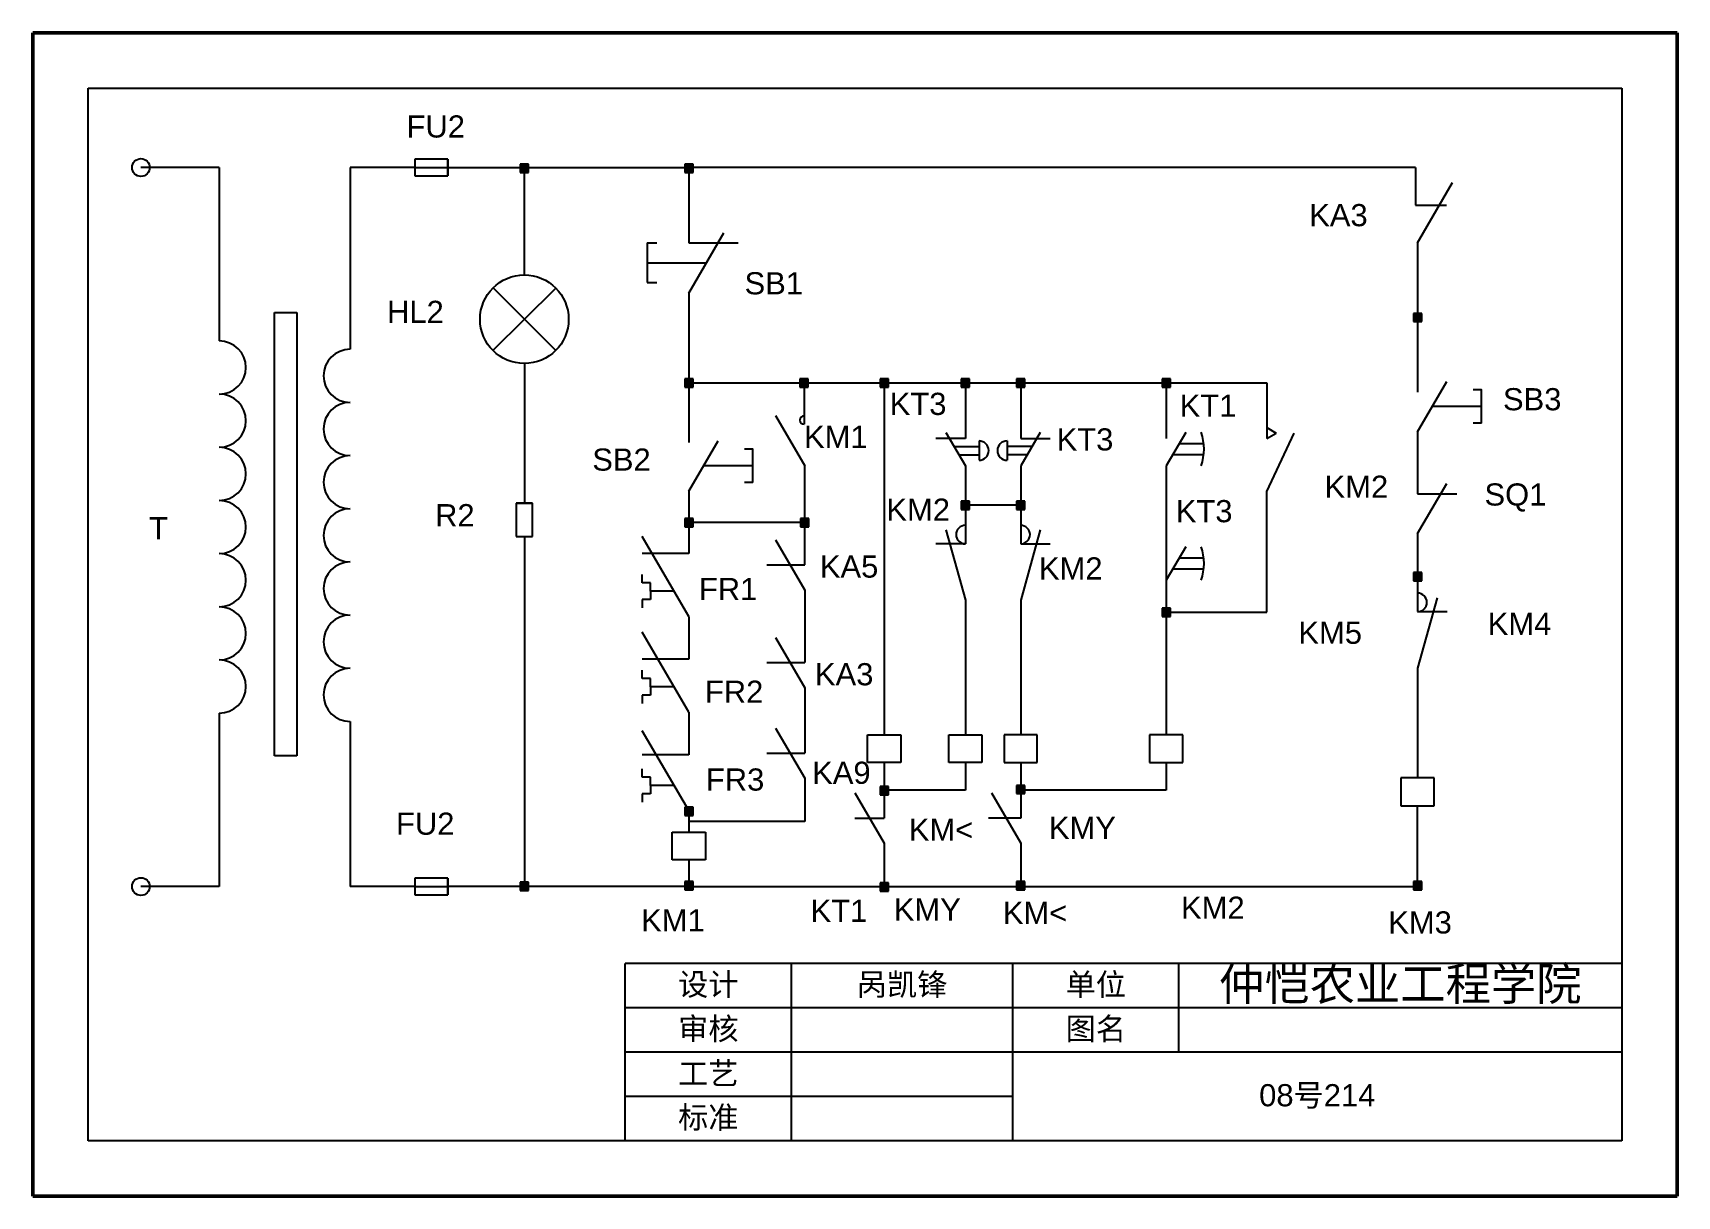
# Model space of a CAD drawing. Header units: millimetres. Extents: x 1006037435 to 1006037732, y 501224361 to 501224571.
import ezdxf

# ---------------------------------------------------------------- set-up
doc = ezdxf.new("R2010")
doc.units = ezdxf.units.MM
for name, color, linetype in [('元器件层', 3, 'Continuous'), ('图框层', 1, 'Continuous'), ('导线层', 4, 'Continuous'), ('文字层', 2, 'Continuous')]:
    doc.layers.add(name, color=color, linetype=linetype)
doc.styles.get("Standard").update_dxf_attribs({"font": 'arial.ttf'})

msp = doc.modelspace()

# ---------------------------------------------------------------- hatches: boundary and pattern name
at = {"layer": '导线层'}
h = msp.add_hatch(color=256, dxfattribs=at)
h.dxf.hatch_style = 1
h.paths.add_polyline_path([(1006037524.16, 501224546.13), (1006037524.16, 501224547.63), (1006037522.66, 501224547.63), (1006037522.66, 501224546.13)])
h = msp.add_hatch(color=256, dxfattribs=at)
h.dxf.hatch_style = 1
h.paths.add_polyline_path([(1006037553.88, 501224546.13), (1006037553.88, 501224547.63), (1006037552.38, 501224547.63), (1006037552.38, 501224546.13)])
h = msp.add_hatch(color=256, dxfattribs=at)
h.dxf.hatch_style = 1
h.paths.add_polyline_path([(1006037685.51, 501224519.19), (1006037685.51, 501224520.69), (1006037684.01, 501224520.69), (1006037684.01, 501224519.19)])
h = msp.add_hatch(color=256, dxfattribs=at)
h.dxf.hatch_style = 1
h.paths.add_polyline_path([(1006037553.88, 501224507.34), (1006037553.88, 501224508.84), (1006037552.38, 501224508.84), (1006037552.38, 501224507.34)])
h = msp.add_hatch(color=256, dxfattribs=at)
h.dxf.hatch_style = 1
h.paths.add_polyline_path([(1006037574.7, 501224507.34), (1006037574.7, 501224508.84), (1006037573.2, 501224508.84), (1006037573.2, 501224507.34)])
h = msp.add_hatch(color=256, dxfattribs=at)
h.dxf.hatch_style = 1
h.paths.add_polyline_path([(1006037589.16, 501224507.34), (1006037589.16, 501224508.84), (1006037587.66, 501224508.84), (1006037587.66, 501224507.34)])
h = msp.add_hatch(color=256, dxfattribs=at)
h.dxf.hatch_style = 1
h.paths.add_polyline_path([(1006037603.82, 501224507.34), (1006037603.82, 501224508.84), (1006037602.32, 501224508.84), (1006037602.32, 501224507.34)])
h = msp.add_hatch(color=256, dxfattribs=at)
h.dxf.hatch_style = 1
h.paths.add_polyline_path([(1006037613.82, 501224507.34), (1006037613.82, 501224508.84), (1006037612.32, 501224508.84), (1006037612.32, 501224507.34)])
h = msp.add_hatch(color=256, dxfattribs=at)
h.dxf.hatch_style = 1
h.paths.add_polyline_path([(1006037640.11, 501224507.34), (1006037640.11, 501224508.84), (1006037638.61, 501224508.84), (1006037638.61, 501224507.34)])
h = msp.add_hatch(color=256, dxfattribs=at)
h.dxf.hatch_style = 1
h.paths.add_polyline_path([(1006037603.82, 501224485.28), (1006037603.82, 501224486.78), (1006037602.32, 501224486.78), (1006037602.32, 501224485.28)])
h = msp.add_hatch(color=256, dxfattribs=at)
h.dxf.hatch_style = 1
h.paths.add_polyline_path([(1006037613.82, 501224485.28), (1006037613.82, 501224486.78), (1006037612.32, 501224486.78), (1006037612.32, 501224485.28)])
h = msp.add_hatch(color=256, dxfattribs=at)
h.dxf.hatch_style = 1
h.paths.add_polyline_path([(1006037553.88, 501224482.13), (1006037553.88, 501224483.63), (1006037552.38, 501224483.63), (1006037552.38, 501224482.13)])
h = msp.add_hatch(color=256, dxfattribs=at)
h.dxf.hatch_style = 1
h.paths.add_polyline_path([(1006037574.82, 501224482.13), (1006037574.82, 501224483.63), (1006037573.32, 501224483.63), (1006037573.32, 501224482.13)])
h = msp.add_hatch(color=256, dxfattribs=at)
h.dxf.hatch_style = 1
h.paths.add_polyline_path([(1006037685.51, 501224472.38), (1006037685.51, 501224473.88), (1006037684.01, 501224473.88), (1006037684.01, 501224472.38)])
h = msp.add_hatch(color=256, dxfattribs=at)
h.dxf.hatch_style = 1
h.paths.add_polyline_path([(1006037640.11, 501224465.97), (1006037640.11, 501224467.47), (1006037638.61, 501224467.47), (1006037638.61, 501224465.97)])
h = msp.add_hatch(color=256, dxfattribs=at)
h.dxf.hatch_style = 1
h.paths.add_polyline_path([(1006037589.16, 501224433.75), (1006037589.16, 501224435.25), (1006037587.66, 501224435.25), (1006037587.66, 501224433.75)])
h = msp.add_hatch(color=256, dxfattribs=at)
h.dxf.hatch_style = 1
h.paths.add_polyline_path([(1006037613.82, 501224433.98), (1006037613.82, 501224435.48), (1006037612.32, 501224435.48), (1006037612.32, 501224433.98)])
h = msp.add_hatch(color=256, dxfattribs=at)
h.dxf.hatch_style = 1
h.paths.add_polyline_path([(1006037553.88, 501224430.04), (1006037553.88, 501224431.54), (1006037552.38, 501224431.54), (1006037552.38, 501224430.04)])
h = msp.add_hatch(color=256, dxfattribs=at)
h.dxf.hatch_style = 1
h.paths.add_polyline_path([(1006037524.16, 501224416.51), (1006037524.16, 501224418.01), (1006037522.66, 501224418.01), (1006037522.66, 501224416.51)])
h = msp.add_hatch(color=256, dxfattribs=at)
h.dxf.hatch_style = 1
h.paths.add_polyline_path([(1006037553.88, 501224416.62), (1006037553.88, 501224418.12), (1006037552.38, 501224418.12), (1006037552.38, 501224416.62)])
h = msp.add_hatch(color=256, dxfattribs=at)
h.dxf.hatch_style = 1
h.paths.add_polyline_path([(1006037589.16, 501224416.4), (1006037589.16, 501224417.9), (1006037587.66, 501224417.9), (1006037587.66, 501224416.4)])
h = msp.add_hatch(color=256, dxfattribs=at)
h.dxf.hatch_style = 1
h.paths.add_polyline_path([(1006037613.82, 501224416.59), (1006037613.82, 501224418.09), (1006037612.32, 501224418.09), (1006037612.32, 501224416.59)])
h = msp.add_hatch(color=256, dxfattribs=at)
h.dxf.hatch_style = 1
h.paths.add_polyline_path([(1006037685.51, 501224416.63), (1006037685.51, 501224418.13), (1006037684.01, 501224418.13), (1006037684.01, 501224416.63)])

# ---------------------------------------------------------------- linework, layer by layer
at = {"layer": '元器件层'}
for p, q in [((1006037503.61, 501224548.52), (1006037503.61, 501224545.52)), ((1006037509.61, 501224548.52), (1006037503.61, 501224548.52)), ((1006037509.61, 501224545.52), (1006037509.61, 501224548.52)), ((1006037509.61, 501224548.52), (1006037509.61, 501224545.52)), ((1006037509.61, 501224545.52), (1006037509.61, 501224548.52)), ((1006037468.31, 501224547.02), (1006037454.15, 501224547.02)), ((1006037468.31, 501224547.02), (1006037468.31, 501224515.71)), ((1006037491.93, 501224545.52), (1006037491.93, 501224514.21)), ((1006037503.61, 501224545.52), (1006037509.61, 501224545.52)), ((1006037522.66, 501224547.63), (1006037522.66, 501224546.13)), ((1006037524.16, 501224547.63), (1006037522.66, 501224547.63)), ((1006037522.66, 501224546.13), (1006037524.16, 501224546.13)), ((1006037524.16, 501224546.13), (1006037524.16, 501224547.63)), ((1006037552.38, 501224547.63), (1006037552.38, 501224546.13)), ((1006037553.88, 501224547.63), (1006037552.38, 501224547.63)), ((1006037552.38, 501224546.13), (1006037553.88, 501224546.13)), ((1006037553.88, 501224546.13), (1006037553.88, 501224547.63)), ((1006037684.76, 501224533.44), (1006037691.08, 501224544.32)), ((1006037545.57, 501224533.44), (1006037545.57, 501224526.24)), ((1006037545.57, 501224533.44), (1006037547.37, 501224533.44)), ((1006037547.37, 501224533.44), (1006037547.37, 501224533.44)), ((1006037553.13, 501224524.36), (1006037559.45, 501224535.24)), ((1006037553.13, 501224533.44), (1006037562.06, 501224533.44)), ((1006037684.76, 501224533.44), (1006037684.76, 501224506.44)), ((1006037545.57, 501224529.84), (1006037556.29, 501224529.84)), ((1006037523.41, 501224519.63), (1006037517.75, 501224525.28)), ((1006037523.41, 501224519.63), (1006037529.1, 501224525.25)), ((1006037545.57, 501224526.24), (1006037547.37, 501224526.24)), ((1006037547.37, 501224526.24), (1006037547.37, 501224526.24)), ((1006037553.13, 501224524.36), (1006037553.13, 501224497.36)), ((1006037478.31, 501224440.83), (1006037478.31, 501224520.84)), ((1006037478.31, 501224520.84), (1006037482.31, 501224520.84)), ((1006037482.31, 501224520.84), (1006037482.31, 501224514.21)), ((1006037482.31, 501224520.84), (1006037482.31, 501224440.83)), ((1006037517.72, 501224514.01), (1006037523.41, 501224519.63)), ((1006037523.41, 501224519.63), (1006037523.41, 501224519.63)), ((1006037523.41, 501224519.63), (1006037529.07, 501224513.98)), ((1006037684.01, 501224520.69), (1006037684.01, 501224519.19)), ((1006037685.51, 501224520.69), (1006037684.01, 501224520.69)), ((1006037684.01, 501224519.19), (1006037685.51, 501224519.19)), ((1006037685.51, 501224519.19), (1006037685.51, 501224520.69)), ((1006037529.07, 501224513.98), (1006037529.07, 501224513.98)), ((1006037552.38, 501224508.84), (1006037552.38, 501224507.34)), ((1006037553.88, 501224508.84), (1006037552.38, 501224508.84)), ((1006037552.38, 501224507.34), (1006037553.88, 501224507.34)), ((1006037553.88, 501224507.34), (1006037553.88, 501224508.84)), ((1006037573.2, 501224508.84), (1006037573.2, 501224507.34)), ((1006037574.7, 501224508.84), (1006037573.2, 501224508.84)), ((1006037573.2, 501224507.34), (1006037574.7, 501224507.34)), ((1006037573.95, 501224508.16), (1006037573.95, 501224500.66)), ((1006037574.7, 501224507.34), (1006037574.7, 501224508.84)), ((1006037587.66, 501224508.84), (1006037587.66, 501224507.34)), ((1006037589.16, 501224508.84), (1006037587.66, 501224508.84)), ((1006037587.66, 501224507.34), (1006037589.16, 501224507.34)), ((1006037589.16, 501224507.34), (1006037589.16, 501224508.84)), ((1006037602.32, 501224508.84), (1006037602.32, 501224507.34)), ((1006037603.82, 501224508.84), (1006037602.32, 501224508.84)), ((1006037602.32, 501224507.34), (1006037603.82, 501224507.34)), ((1006037603.82, 501224507.34), (1006037603.82, 501224508.84)), ((1006037612.32, 501224508.84), (1006037612.32, 501224507.34)), ((1006037613.82, 501224508.84), (1006037612.32, 501224508.84)), ((1006037612.32, 501224507.34), (1006037613.82, 501224507.34)), ((1006037613.82, 501224507.34), (1006037613.82, 501224508.84)), ((1006037638.61, 501224508.84), (1006037638.61, 501224507.34)), ((1006037640.11, 501224508.84), (1006037638.61, 501224508.84)), ((1006037638.61, 501224507.34), (1006037640.11, 501224507.34)), ((1006037640.11, 501224507.34), (1006037640.11, 501224508.84)), ((1006037684.76, 501224499.33), (1006037690.03, 501224508.39)), ((1006037696.32, 501224503.89), (1006037687.39, 501224503.89)), ((1006037568.8, 501224502.23), (1006037574.07, 501224493.16)), ((1006037696.32, 501224500.89), (1006037694.82, 501224500.89)), ((1006037694.82, 501224500.89), (1006037694.82, 501224500.89)), ((1006037553.13, 501224488.6), (1006037558.4, 501224497.66)), ((1006037599.56, 501224499.21), (1006037603.07, 501224493.16)), ((1006037605.54, 501224497.66), (1006037605.54, 501224494.16)), ((1006037610.6, 501224497.66), (1006037610.6, 501224494.16)), ((1006037616.59, 501224499.21), (1006037613.07, 501224493.16)), ((1006037642.87, 501224499.21), (1006037639.36, 501224493.16)), ((1006037684.76, 501224499.33), (1006037684.76, 501224488.08)), ((1006037601.04, 501224496.66), (1006037605.54, 501224496.66)), ((1006037601.91, 501224495.16), (1006037605.54, 501224495.16)), ((1006037615.11, 501224496.66), (1006037610.6, 501224496.66)), ((1006037614.23, 501224495.16), (1006037610.6, 501224495.16)), ((1006037640.54, 501224495.19), (1006037646.13, 501224495.19)), ((1006037641.12, 501224495.19), (1006037646.13, 501224495.19)), ((1006037641.7, 501224497.19), (1006037646.13, 501224497.19)), ((1006037564.69, 501224493.16), (1006037555.76, 501224493.16)), ((1006037574.07, 501224482.97), (1006037574.07, 501224493.16)), ((1006037639.36, 501224493.16), (1006037639.36, 501224481.57)), ((1006037553.13, 501224488.6), (1006037553.13, 501224477.35)), ((1006037564.69, 501224490.16), (1006037563.19, 501224490.16)), ((1006037563.19, 501224490.16), (1006037563.19, 501224490.16)), ((1006037684.76, 501224480.92), (1006037690.03, 501224489.99)), ((1006037524.91, 501224486.4), (1006037521.91, 501224486.4)), ((1006037521.91, 501224486.4), (1006037524.91, 501224486.4)), ((1006037524.91, 501224486.4), (1006037521.91, 501224486.4)), ((1006037521.91, 501224486.4), (1006037521.91, 501224480.4)), ((1006037524.91, 501224480.4), (1006037524.91, 501224486.4)), ((1006037602.32, 501224486.78), (1006037602.32, 501224485.28)), ((1006037603.82, 501224486.78), (1006037602.32, 501224486.78)), ((1006037603.82, 501224485.28), (1006037603.82, 501224486.78)), ((1006037612.32, 501224486.78), (1006037612.32, 501224485.28)), ((1006037613.82, 501224486.78), (1006037612.32, 501224486.78)), ((1006037613.82, 501224485.28), (1006037613.82, 501224486.78)), ((1006037684.76, 501224488.08), (1006037691.85, 501224488.08)), ((1006037552.38, 501224483.63), (1006037552.38, 501224482.13)), ((1006037553.88, 501224483.63), (1006037552.38, 501224483.63)), ((1006037553.13, 501224482.97), (1006037574.07, 501224482.97)), ((1006037553.88, 501224482.13), (1006037553.88, 501224483.63)), ((1006037573.32, 501224483.63), (1006037573.32, 501224482.13)), ((1006037574.82, 501224483.63), (1006037573.32, 501224483.63)), ((1006037574.07, 501224475.26), (1006037574.07, 501224482.97)), ((1006037574.82, 501224482.13), (1006037574.82, 501224483.63)), ((1006037602.32, 501224485.28), (1006037603.82, 501224485.28)), ((1006037612.32, 501224485.28), (1006037613.82, 501224485.28)), ((1006037521.91, 501224480.4), (1006037524.91, 501224480.4)), ((1006037553.13, 501224465.99), (1006037544.71, 501224480.39)), ((1006037552.38, 501224482.13), (1006037553.88, 501224482.13)), ((1006037568.8, 501224479.8), (1006037574.07, 501224470.73)), ((1006037573.32, 501224482.13), (1006037574.82, 501224482.13)), ((1006037599.56, 501224481.6), (1006037603.07, 501224468.89)), ((1006037616.59, 501224481.6), (1006037613.07, 501224468.89)), ((1006037553.13, 501224477.35), (1006037544.71, 501224477.35)), ((1006037642.87, 501224478.56), (1006037639.36, 501224472.52)), ((1006037641.7, 501224476.54), (1006037646.13, 501224476.54)), ((1006037567.19, 501224475.26), (1006037574.07, 501224475.26)), ((1006037640.54, 501224474.54), (1006037646.13, 501224474.54)), ((1006037641.12, 501224474.54), (1006037646.13, 501224474.54)), ((1006037684.01, 501224473.88), (1006037684.01, 501224472.38)), ((1006037685.51, 501224473.88), (1006037684.01, 501224473.88)), ((1006037685.51, 501224472.38), (1006037685.51, 501224473.88)), ((1006037544.71, 501224472.02), (1006037544.71, 501224473.52)), ((1006037546.21, 501224472.02), (1006037544.71, 501224472.02)), ((1006037546.21, 501224470.52), (1006037546.21, 501224472.02)), ((1006037574.07, 501224470.73), (1006037574.07, 501224458.24)), ((1006037639.36, 501224472.52), (1006037639.36, 501224460.92)), ((1006037684.01, 501224472.38), (1006037685.51, 501224472.38)), ((1006037546.21, 501224469.02), (1006037544.71, 501224469.02)), ((1006037544.71, 501224469.02), (1006037544.71, 501224467.52)), ((1006037550.49, 501224470.52), (1006037546.21, 501224470.52)), ((1006037546.21, 501224470.52), (1006037546.21, 501224469.02)), ((1006037688.27, 501224469.36), (1006037684.76, 501224456.65)), ((1006037553.13, 501224465.99), (1006037553.13, 501224458.24)), ((1006037638.61, 501224467.47), (1006037638.61, 501224465.97)), ((1006037640.11, 501224467.47), (1006037638.61, 501224467.47)), ((1006037638.61, 501224465.97), (1006037640.11, 501224465.97)), ((1006037640.11, 501224465.97), (1006037640.11, 501224467.47)), ((1006037553.13, 501224448.72), (1006037544.71, 501224463.13)), ((1006037568.8, 501224462.17), (1006037574.07, 501224453.11)), ((1006037553.13, 501224458.24), (1006037544.71, 501224458.24)), ((1006037544.71, 501224454.76), (1006037544.71, 501224456.26)), ((1006037567.19, 501224457.64), (1006037574.07, 501224457.64)), ((1006037574.07, 501224458.24), (1006037574.07, 501224457.64)), ((1006037684.76, 501224456.65), (1006037684.76, 501224446.83)), ((1006037546.21, 501224454.76), (1006037544.71, 501224454.76)), ((1006037546.21, 501224453.26), (1006037546.21, 501224454.76)), ((1006037550.49, 501224453.26), (1006037546.21, 501224453.26)), ((1006037546.21, 501224453.26), (1006037546.21, 501224451.76)), ((1006037574.07, 501224453.11), (1006037574.07, 501224441.28)), ((1006037546.21, 501224451.76), (1006037544.71, 501224451.76)), ((1006037544.71, 501224451.76), (1006037544.71, 501224450.26)), ((1006037468.31, 501224448.51), (1006037468.31, 501224417.21)), ((1006037491.93, 501224447.01), (1006037491.93, 501224417.21)), ((1006037553.13, 501224448.72), (1006037553.13, 501224440.97)), ((1006037553.13, 501224430.92), (1006037544.71, 501224445.32)), ((1006037568.8, 501224445.81), (1006037574.07, 501224436.75)), ((1006037585.41, 501224444.62), (1006037591.41, 501224444.62)), ((1006037585.41, 501224439.62), (1006037585.41, 501224444.62)), ((1006037591.41, 501224444.62), (1006037591.41, 501224439.62)), ((1006037600.07, 501224444.62), (1006037606.07, 501224444.62)), ((1006037600.07, 501224439.62), (1006037600.07, 501224444.62)), ((1006037606.07, 501224444.62), (1006037606.07, 501224439.62)), ((1006037616.07, 501224444.62), (1006037610.07, 501224444.62)), ((1006037610.07, 501224444.62), (1006037610.07, 501224439.62)), ((1006037616.07, 501224439.62), (1006037616.07, 501224444.62)), ((1006037642.36, 501224444.62), (1006037636.36, 501224444.62)), ((1006037636.36, 501224444.62), (1006037636.36, 501224439.62)), ((1006037642.36, 501224439.62), (1006037642.36, 501224444.62)), ((1006037553.13, 501224440.97), (1006037544.71, 501224440.97)), ((1006037567.19, 501224441.28), (1006037574.07, 501224441.28)), ((1006037482.31, 501224440.83), (1006037478.31, 501224440.83)), ((1006037544.71, 501224436.95), (1006037544.71, 501224438.45)), ((1006037591.41, 501224439.62), (1006037585.41, 501224439.62)), ((1006037606.07, 501224439.62), (1006037600.07, 501224439.62)), ((1006037610.07, 501224439.62), (1006037616.07, 501224439.62)), ((1006037636.36, 501224439.62), (1006037642.36, 501224439.62)), ((1006037546.21, 501224436.95), (1006037544.71, 501224436.95)), ((1006037546.21, 501224435.45), (1006037546.21, 501224436.95)), ((1006037550.49, 501224435.45), (1006037546.21, 501224435.45)), ((1006037546.21, 501224435.45), (1006037546.21, 501224433.95)), ((1006037574.07, 501224436.75), (1006037574.07, 501224428.98)), ((1006037587.66, 501224435.25), (1006037587.66, 501224433.75)), ((1006037589.16, 501224435.25), (1006037587.66, 501224435.25)), ((1006037589.16, 501224433.75), (1006037589.16, 501224435.25)), ((1006037612.32, 501224435.48), (1006037612.32, 501224433.98)), ((1006037613.82, 501224435.48), (1006037612.32, 501224435.48)), ((1006037613.82, 501224433.98), (1006037613.82, 501224435.48)), ((1006037687.76, 501224436.81), (1006037681.76, 501224436.81)), ((1006037681.76, 501224436.81), (1006037681.76, 501224431.81)), ((1006037687.76, 501224431.81), (1006037687.76, 501224436.81)), ((1006037546.21, 501224433.95), (1006037544.71, 501224433.95)), ((1006037544.71, 501224433.95), (1006037544.71, 501224432.45)), ((1006037583.13, 501224434.11), (1006037588.41, 501224425.04)), ((1006037587.66, 501224433.75), (1006037589.16, 501224433.75)), ((1006037607.8, 501224434.11), (1006037613.07, 501224425.04)), ((1006037612.32, 501224433.98), (1006037613.82, 501224433.98)), ((1006037552.38, 501224431.54), (1006037552.38, 501224430.04)), ((1006037553.88, 501224431.54), (1006037552.38, 501224431.54)), ((1006037552.38, 501224430.04), (1006037553.88, 501224430.04)), ((1006037553.88, 501224430.04), (1006037553.88, 501224431.54)), ((1006037681.76, 501224431.81), (1006037687.76, 501224431.81)), ((1006037550.13, 501224427.04), (1006037556.13, 501224427.04)), ((1006037550.13, 501224422.04), (1006037550.13, 501224427.04)), ((1006037556.13, 501224427.04), (1006037556.13, 501224422.04)), ((1006037588.41, 501224425.04), (1006037588.41, 501224417.21)), ((1006037613.07, 501224425.04), (1006037613.07, 501224417.21)), ((1006037556.13, 501224422.04), (1006037550.13, 501224422.04)), ((1006037468.31, 501224417.21), (1006037454.15, 501224417.21)), ((1006037503.61, 501224418.71), (1006037503.61, 501224415.71)), ((1006037509.61, 501224418.71), (1006037503.61, 501224418.71)), ((1006037509.61, 501224415.71), (1006037509.61, 501224418.71)), ((1006037509.61, 501224418.71), (1006037509.61, 501224415.71)), ((1006037509.61, 501224415.71), (1006037509.61, 501224418.71)), ((1006037522.66, 501224418.01), (1006037522.66, 501224416.51)), ((1006037524.16, 501224418.01), (1006037522.66, 501224418.01)), ((1006037524.16, 501224416.51), (1006037524.16, 501224418.01)), ((1006037552.38, 501224418.12), (1006037552.38, 501224416.62)), ((1006037553.88, 501224418.12), (1006037552.38, 501224418.12)), ((1006037553.88, 501224416.62), (1006037553.88, 501224418.12)), ((1006037587.66, 501224417.9), (1006037587.66, 501224416.4)), ((1006037589.16, 501224417.9), (1006037587.66, 501224417.9)), ((1006037589.16, 501224416.4), (1006037589.16, 501224417.9)), ((1006037612.32, 501224418.09), (1006037612.32, 501224416.59)), ((1006037613.82, 501224418.09), (1006037612.32, 501224418.09)), ((1006037613.82, 501224416.59), (1006037613.82, 501224418.09)), ((1006037684.01, 501224418.13), (1006037684.01, 501224416.63)), ((1006037685.51, 501224418.13), (1006037684.01, 501224418.13)), ((1006037685.51, 501224416.63), (1006037685.51, 501224418.13)), ((1006037503.61, 501224415.71), (1006037509.61, 501224415.71)), ((1006037522.66, 501224416.51), (1006037524.16, 501224416.51)), ((1006037552.38, 501224416.62), (1006037553.88, 501224416.62)), ((1006037587.66, 501224416.4), (1006037589.16, 501224416.4)), ((1006037612.32, 501224416.59), (1006037613.82, 501224416.59)), ((1006037684.01, 501224416.63), (1006037685.51, 501224416.63))]:
    msp.add_line(p, q, dxfattribs=at)
for points in [[(1006037696.32, 501224500.89), (1006037696.32, 501224506.89), (1006037694.82, 501224506.89)], [(1006037564.69, 501224490.16), (1006037564.69, 501224496.16), (1006037563.19, 501224496.16)]]:
    msp.add_lwpolyline(points, dxfattribs=at)
for centre, radius in [((1006037454.15, 501224547.02), 1.6), ((1006037523.41, 501224519.63), 8), ((1006037454.15, 501224417.21), 1.6)]:
    msp.add_circle(centre, radius, dxfattribs=at)
for centre, radius, start, end in [((1006037468.31, 501224510.91), 4.8, 270, 90), ((1006037491.93, 501224509.41), 4.8, 90, 270), ((1006037468.31, 501224501.31), 4.8, 270, 90), ((1006037491.93, 501224499.81), 4.8, 90, 270), ((1006037573.95, 501224501.41), 0.75, 90, 270), ((1006037605.54, 501224495.91), 1.75, 270, 90), ((1006037610.6, 501224495.91), 1.75, 90, 270), ((1006037637.51, 501224496.19), 8.68, 339.6201, 20.3799), ((1006037468.31, 501224491.71), 4.8, 270, 90), ((1006037491.93, 501224490.21), 4.8, 90, 270), ((1006037468.31, 501224482.11), 4.8, 270, 90), ((1006037491.93, 501224480.61), 4.8, 90, 270), ((1006037468.31, 501224472.51), 4.8, 270, 90), ((1006037637.51, 501224475.54), 8.68, 339.6201, 20.3799), ((1006037491.93, 501224471.01), 4.8, 90, 270), ((1006037468.31, 501224462.91), 4.8, 270, 90), ((1006037491.93, 501224461.41), 4.8, 90, 270), ((1006037468.31, 501224453.31), 4.8, 270, 90), ((1006037491.93, 501224451.81), 4.8, 90, 270)]:
    msp.add_arc(centre, radius, start, end, dxfattribs=at)
at = {"layer": '图框层', "lineweight": 50}
for p, q in [((1006037434.64, 501224571.32), (1006037731.64, 501224571.32)), ((1006037434.64, 501224361.32), (1006037434.64, 501224571.32)), ((1006037731.64, 501224571.32), (1006037731.64, 501224361.32)), ((1006037731.64, 501224361.32), (1006037434.64, 501224361.32))]:
    msp.add_line(p, q, dxfattribs=at)
at = {"layer": '图框层'}
for p, q in [((1006037444.64, 501224561.32), (1006037721.64, 501224561.32)), ((1006037444.64, 501224371.32), (1006037444.64, 501224561.32)), ((1006037721.64, 501224561.32), (1006037721.64, 501224371.32)), ((1006037721.64, 501224403.32), (1006037541.64, 501224403.32)), ((1006037541.64, 501224371.32), (1006037541.64, 501224403.32)), ((1006037571.64, 501224371.32), (1006037571.64, 501224403.32)), ((1006037611.64, 501224371.32), (1006037611.64, 501224403.32)), ((1006037641.64, 501224387.32), (1006037641.64, 501224403.32)), ((1006037721.64, 501224395.32), (1006037541.64, 501224395.32)), ((1006037721.64, 501224387.32), (1006037541.64, 501224387.32)), ((1006037611.64, 501224379.32), (1006037541.64, 501224379.32)), ((1006037721.64, 501224371.32), (1006037444.64, 501224371.32)), ((1006037721.64, 501224371.32), (1006037541.64, 501224371.32))]:
    msp.add_line(p, q, dxfattribs=at)
at = {"layer": '导线层'}
for p, q in [((1006037503.61, 501224547.02), (1006037491.93, 501224547.02)), ((1006037491.93, 501224547.02), (1006037491.93, 501224545.52)), ((1006037503.61, 501224547.02), (1006037509.61, 501224547.02)), ((1006037509.61, 501224547.02), (1006037553.13, 501224547.02)), ((1006037523.41, 501224527.63), (1006037523.41, 501224547.02)), ((1006037553.13, 501224547.02), (1006037553.13, 501224533.44)), ((1006037684.4, 501224547.02), (1006037553.13, 501224547.02)), ((1006037684.4, 501224547.02), (1006037684.4, 501224540.23)), ((1006037684.4, 501224540.23), (1006037689.98, 501224540.23)), ((1006037523.41, 501224511.63), (1006037523.41, 501224486.4)), ((1006037553.13, 501224508.16), (1006037588.41, 501224508.16)), ((1006037588.41, 501224508.16), (1006037588.41, 501224444.62)), ((1006037588.41, 501224508.16), (1006037603.07, 501224508.16)), ((1006037603.07, 501224508.16), (1006037603.07, 501224498.09)), ((1006037603.07, 501224508.16), (1006037639.36, 501224508.16)), ((1006037613.07, 501224508.16), (1006037613.07, 501224498.09)), ((1006037639.36, 501224508.16), (1006037639.36, 501224498.09)), ((1006037639.36, 501224508.16), (1006037657.51, 501224508.16)), ((1006037657.51, 501224508.16), (1006037657.51, 501224498.09)), ((1006037603.07, 501224498.09), (1006037597.75, 501224498.09)), ((1006037613.07, 501224498.09), (1006037618.39, 501224498.09)), ((1006037657.51, 501224500.06), (1006037659.21, 501224499.08)), ((1006037657.51, 501224498.09), (1006037659.21, 501224499.08)), ((1006037657.51, 501224488.55), (1006037662.49, 501224499.08)), ((1006037603.07, 501224493.16), (1006037603.07, 501224479.07)), ((1006037613.07, 501224493.16), (1006037613.07, 501224479.07)), ((1006037657.51, 501224466.72), (1006037657.51, 501224488.55)), ((1006037603.07, 501224486.12), (1006037613.07, 501224486.12)), ((1006037523.41, 501224480.4), (1006037523.41, 501224417.21)), ((1006037639.36, 501224481.57), (1006037639.36, 501224472.52)), ((1006037684.76, 501224480.92), (1006037684.76, 501224466.84)), ((1006037603.07, 501224479.07), (1006037597.75, 501224479.07)), ((1006037613.07, 501224479.07), (1006037618.39, 501224479.07)), ((1006037603.07, 501224468.89), (1006037603.07, 501224444.62)), ((1006037613.07, 501224468.89), (1006037613.07, 501224444.62)), ((1006037639.36, 501224466.72), (1006037657.51, 501224466.72)), ((1006037684.76, 501224466.84), (1006037690.08, 501224466.84)), ((1006037639.36, 501224460.92), (1006037639.36, 501224444.62)), ((1006037684.76, 501224446.83), (1006037684.76, 501224436.81)), ((1006037588.41, 501224439.62), (1006037588.41, 501224429.57)), ((1006037603.07, 501224439.62), (1006037603.07, 501224434.6)), ((1006037613.07, 501224439.62), (1006037613.07, 501224429.57)), ((1006037639.36, 501224439.62), (1006037639.36, 501224434.6)), ((1006037603.07, 501224434.6), (1006037588.41, 501224434.6)), ((1006037639.36, 501224434.6), (1006037613.07, 501224434.6)), ((1006037553.13, 501224430.92), (1006037553.13, 501224427.04)), ((1006037583.13, 501224429.57), (1006037588.41, 501224429.57)), ((1006037613.07, 501224429.57), (1006037607.25, 501224429.57)), ((1006037684.76, 501224417.21), (1006037684.76, 501224431.81)), ((1006037574.07, 501224428.98), (1006037553.13, 501224428.98)), ((1006037553.13, 501224422.04), (1006037553.13, 501224417.21)), ((1006037503.61, 501224417.21), (1006037491.93, 501224417.21)), ((1006037503.61, 501224417.21), (1006037509.61, 501224417.21)), ((1006037523.41, 501224417.21), (1006037509.61, 501224417.21)), ((1006037553.13, 501224417.21), (1006037523.41, 501224417.21)), ((1006037553.13, 501224417.21), (1006037588.41, 501224417.21)), ((1006037588.41, 501224417.21), (1006037613.07, 501224417.21)), ((1006037613.07, 501224417.21), (1006037684.76, 501224417.21))]:
    msp.add_line(p, q, dxfattribs=at)
for centre, start, end in [((1006037603.07, 501224480.75), 90, 270), ((1006037613.07, 501224480.75), 270, 90), ((1006037684.76, 501224468.51), 270, 90)]:
    msp.add_arc(centre, 1.68, start, end, dxfattribs=at)

# ---------------------------------------------------------------- texts
at = {"layer": '文字层'}
for s, width, heights, insert, char_height, attachment_point in [('FU2', 11.2447, [0], (1006037502.13, 501224556.43), 4, 1), ('KA3', 22.9808, [0], (1006037665.18, 501224540.42), 4, 1), ('SB1', 11.1613, [0], (1006037563.19, 501224528.12), 4, 1), ('HL2', 11.7983, [0], (1006037498.61, 501224522.96), 4, 1), ('KT3', 8.6186, [0], (1006037589.41, 501224506.35), 4, 1), ('SB3', 10.6086, [0], (1006037700.18, 501224507.19), 4, 1), ('KT1', 7.1516, [0], (1006037641.78, 501224506.02), 4, 1), ('KM1', 5.8154, [0], (1006037573.93, 501224500.39), 4, 1), ('KT3', 10.8191, [0], (1006037619.56, 501224499.93), 4, 1), ('SB2', 5.2778, [0], (1006037535.68, 501224496.29), 4, 1), ('KM2', 12.6714, [0], (1006037667.96, 501224491.39), 4, 1), ('SQ1', 12.3767, [0], (1006037696.84, 501224489.99), 4, 1), ('R2', 11.7337, [0], (1006037507.29, 501224486.25), 4, 1), ('KM2', 12.2854, [0], (1006037588.81, 501224487.25), 4, 1), ('KT3', 10.0856, [0], (1006037641.08, 501224486.98), 4, 1), ('T', 7.5518, [26.06], (1006037455.61, 501224483.91), 4, 1), ('KA5', 7.451, [0], (1006037576.79, 501224476.98), 4, 1), ('KM2', 12.6528, [0], (1006037616.36, 501224476.64), 4, 1), ('FR1', 10.8061, [0], (1006037554.94, 501224472.92), 4, 1), ('KM5', 10.9033, [0], (1006037663.23, 501224465.03), 4, 1), ('KM4', 16.2076, [0], (1006037697.43, 501224466.64), 4, 1), ('KA3', 10.6173, [0], (1006037575.9, 501224457.54), 4, 1), ('FR2', 9.3653, [0], (1006037556.02, 501224454.38), 4, 1), ('FR3', 8.825, [0], (1006037556.2, 501224438.53), 4, 1), ('KA9', 5.2702, [0], (1006037575.4, 501224439.75), 4, 1), ('FU2', 9.3772, [0], (1006037500.23, 501224430.56), 4, 1), ('KM<', 10.9312, [0], (1006037592.87, 501224429.48), 4, 1), ('KMY', 16.5023, [0], (1006037618.16, 501224429.82), 4, 1), ('KT1', 9.2013, [0], (1006037575.11, 501224414.83), 4, 1), ('KMY', 13.518, [0], (1006037590.14, 501224415.06), 4, 1), ('KM<', 13.1772, [0], (1006037609.84, 501224414.47), 4, 1), ('KM2', 12.2684, [0], (1006037642.03, 501224415.39), 4, 1), ('KM1', 21.4322, [0], (1006037544.5, 501224413.11), 4, 1), ('KM3', 17.3863, [0], (1006037679.46, 501224412.73), 4, 1), ('{\\fSimSun|b0|i0|c134|p2;仲恺农业工程学院}', 80, [0], (1006037681.64, 501224399.32), 6, 5), ('{\\fSimSun|b0|i0|c134|p2;设计}', 30, [0], (1006037556.64, 501224399.32), 4, 5), ('{\\fSimSun|b0|i0|c134|p2;呙凯锋}', 40, [0], (1006037591.64, 501224399.32), 4, 5), ('{\\fSimSun|b0|i0|c134|p2;单位}', 30, [0], (1006037626.64, 501224399.32), 4, 5), ('{\\fSimSun|b0|i0|c134|p2;审核}', 30, [0], (1006037556.64, 501224391.32), 4, 5), ('{\\fSimSun|b0|i0|c134|p2;图名}', 30, [0], (1006037626.64, 501224391.32), 4, 5), ('{\\fSimSun|b0|i0|c134|p2;工艺}', 30, [0], (1006037556.64, 501224383.32), 4, 5), ('08{\\fSimSun|b0|i0|c134|p2;号}214', 110, [0], (1006037666.64, 501224379.32), 4, 5), ('{\\fSimSun|b0|i0|c134|p2;标准}', 30, [0], (1006037556.64, 501224375.32), 4, 5)]:
    msp.add_mtext_dynamic_manual_height_columns(s, width=width, gutter_width=12.5, heights=heights, dxfattribs=dict(at, insert=insert, char_height=char_height, attachment_point=attachment_point))

doc.saveas('drawing.dxf')
